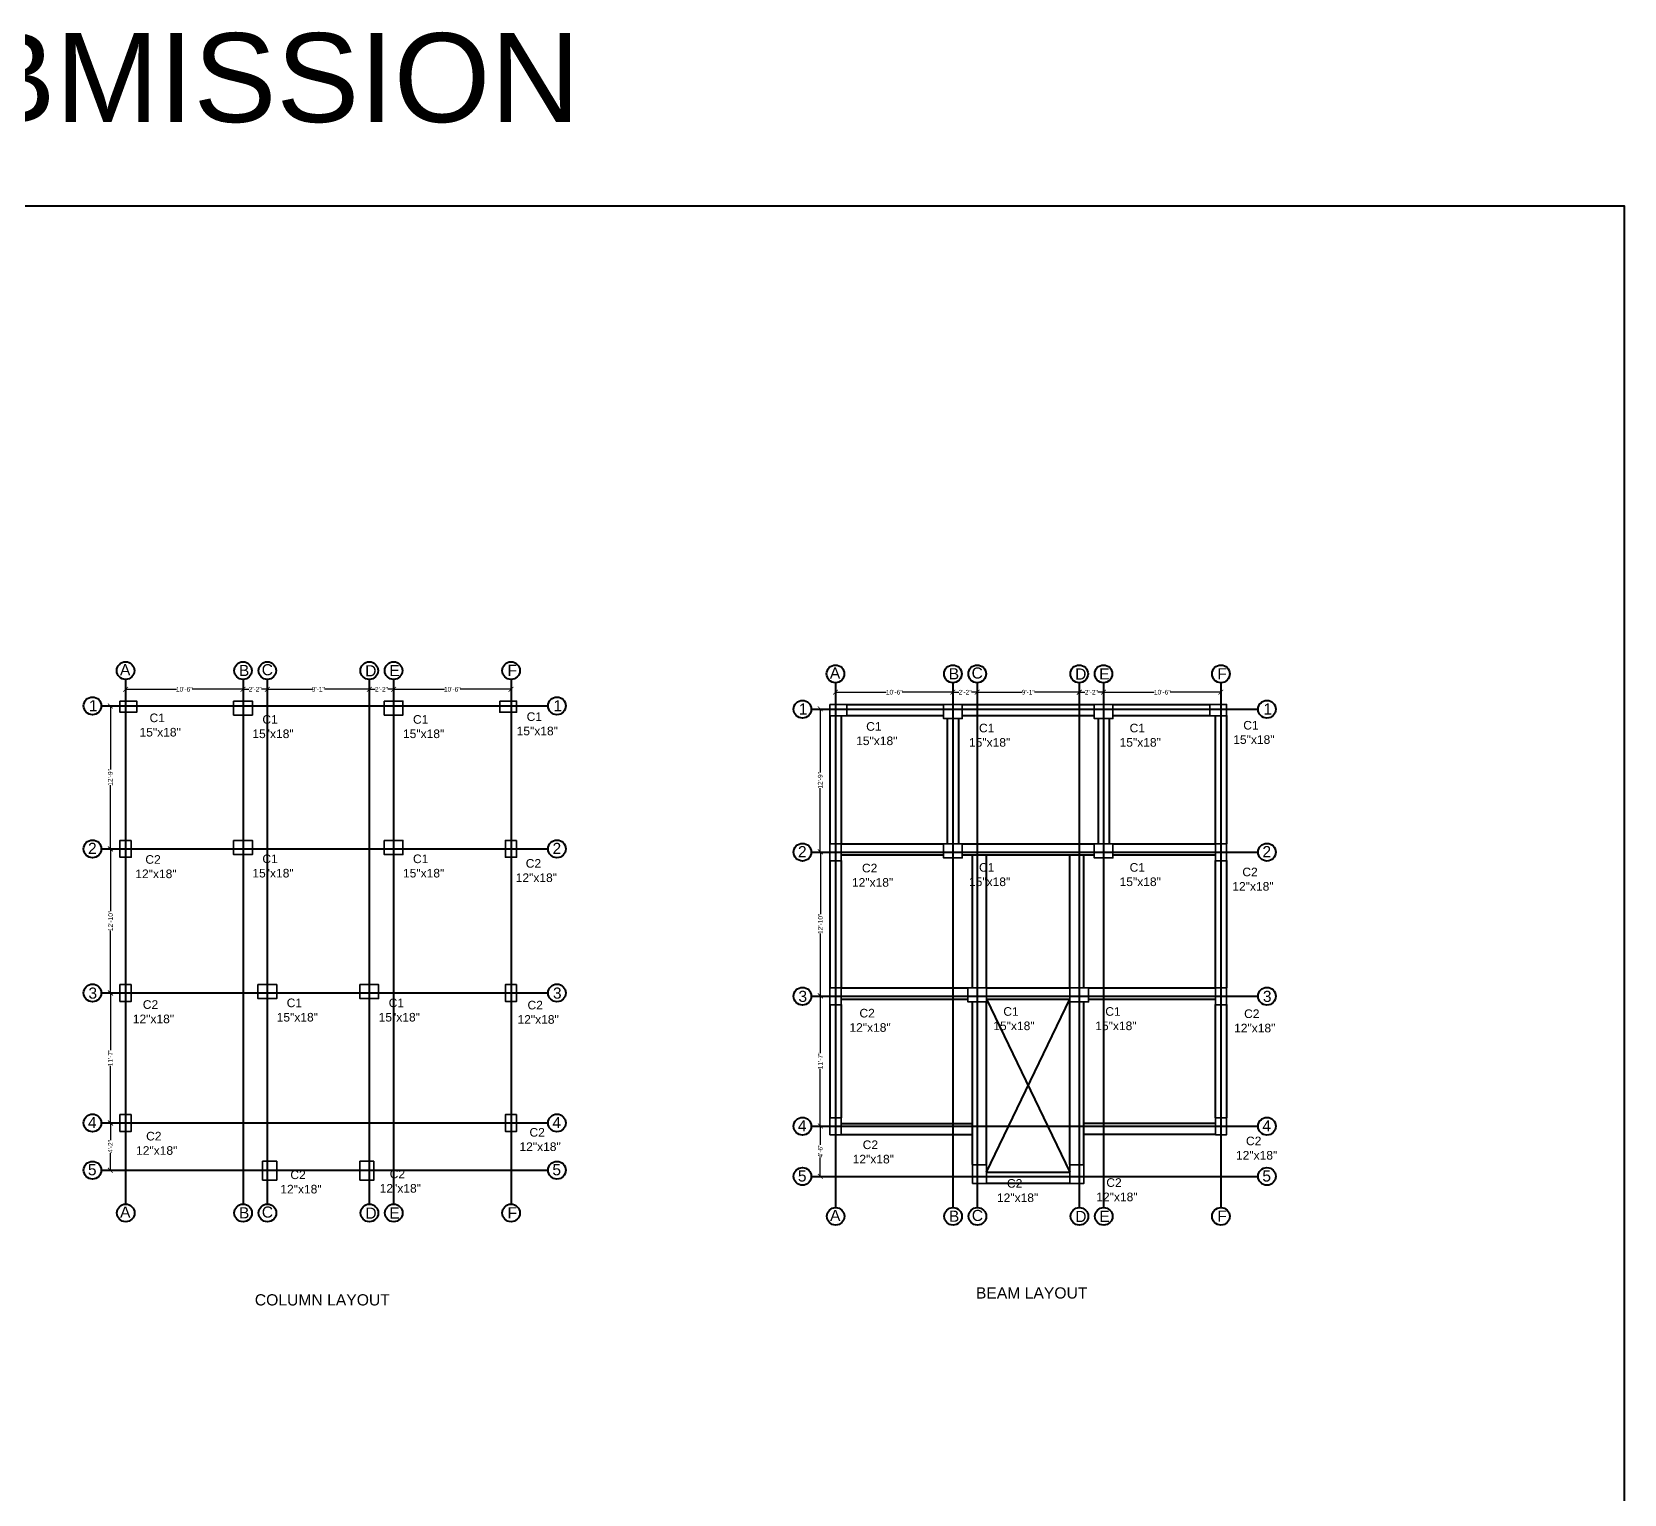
# Model space of a CAD drawing. Header units: inches. Extents: x -6918 to 21732, y -6368 to 1797.
# Drawn here: x 20030 to 21732, y -4596 to -3033 of the extents above; entities that cross this region are included whole.
import ezdxf

# ---------------------------------------------------------------- set-up
doc = ezdxf.new("R2010")
doc.units = ezdxf.units.IN
doc.header["$MEASUREMENT"] = 0
doc.layers.add('COLOUMN', color=10, linetype='Continuous', lineweight=35)
doc.layers.add('Raling', color=1, linetype='Continuous', lineweight=15)
doc.layers.add('S-DIM', color=7, linetype='Continuous')
doc.styles.get("Standard").update_dxf_attribs({"font": 'arial.ttf'})
doc.dimstyles.get("Standard").update_dxf_attribs({"dimtxt": 5, "dimasz": 5.18, "dimexe": 0.18, "dimexo": 0.0625, "dimgap": 0.09, "dimtad": 0, "dimdec": 0, "dimzin": 0, "dimdsep": 46, "dimlunit": 3, "dimtxsty": 'Standard', "dimblk": 'ARCHTICK', "dimcen": 0.09, "dimclrd": 5, "dimadec": 0, "dimazin": 0, "dimtfac": 1, "dimtdec": 0, "dimtofl": 0, "dimtmove": 0, "dimatfit": 3, "dimldrblk": 'ARCHTICK', "dimfxl": 1, "dimtolj": 1, "dimtzin": 0, "dimarcsym": 0})

# ---------------------------------------------------------------- blocks, each defined once
blk = doc.blocks.new('ADFSDF')
at = {"layer": 'COLOUMN'}
for points in [[(-22327.7, -19135.6), (-22309.7, -19135.6), (-22309.7, -19147.6), (-22327.7, -19147.6)], [(-22206.2, -19135.6), (-22186.2, -19135.6), (-22186.2, -19150.6), (-22206.2, -19150.6)], [(-22045.2, -19135.6), (-22025.2, -19135.6), (-22025.2, -19150.6), (-22045.2, -19150.6)], [(-21921.7, -19135.6), (-21903.7, -19135.6), (-21903.7, -19147.6), (-21921.7, -19147.6)], [(-22315.7, -19284.6), (-22315.7, -19302.6), (-22327.7, -19302.6), (-22327.7, -19284.6)], [(-22206.2, -19284.6), (-22186.2, -19284.6), (-22186.2, -19299.6), (-22206.2, -19299.6)], [(-22045.2, -19284.6), (-22025.2, -19284.6), (-22025.2, -19299.6), (-22045.2, -19299.6)], [(-21903.7, -19284.6), (-21903.7, -19302.6), (-21915.7, -19302.6), (-21915.7, -19284.6)], [(-22315.7, -19438.6), (-22315.7, -19456.6), (-22327.7, -19456.6), (-22327.7, -19438.6)], [(-22180.2, -19438.6), (-22160.2, -19438.6), (-22160.2, -19453.6), (-22180.2, -19453.6)], [(-22071.2, -19438.6), (-22051.2, -19438.6), (-22051.2, -19453.6), (-22071.2, -19453.6)], [(-21903.7, -19438.6), (-21903.7, -19456.6), (-21915.7, -19456.6), (-21915.7, -19438.6)], [(-22315.7, -19577.6), (-22315.7, -19595.6), (-22327.7, -19595.6), (-22327.7, -19577.6)], [(-21903.7, -19577.6), (-21903.7, -19595.6), (-21915.7, -19595.6), (-21915.7, -19577.6)], [(-22160.2, -19627.6), (-22160.2, -19647.6), (-22175.2, -19647.6), (-22175.2, -19627.6)], [(-22056.2, -19627.6), (-22056.2, -19647.6), (-22071.2, -19647.6), (-22071.2, -19627.6)]]:
    blk.add_lwpolyline(points, close=True, dxfattribs=at)
blk = doc.blocks.new('_ArchTick')
at = {"color": 0, "linetype": 'ByBlock', "const_width": 0.15}
blk.add_lwpolyline([(-0.5, -0.5), (0.5, 0.5)], dxfattribs=at)
blk = doc.blocks.new('*D249')
at = {"layer": 'Defpoints', "color": 0, "lineweight": 40, "transparency": 16777216}
for p in [(20130.1, -3736.5), (20255.6, -3735.6), (20255.6, -3736.5)]:
    blk.add_point(p, dxfattribs=at)
at = {"layer": 'S-DIM', "color": 0, "lineweight": -2, "transparency": 16777216}
for p, q in [((20130.1, -3736.4), (20130.1, -3735.4)), ((20255.6, -3736.4), (20255.6, -3735.4))]:
    blk.add_line(p, q, dxfattribs=at)
at = {"layer": 'S-DIM', "color": 5, "lineweight": -2, "transparency": 16777216}
for p, q in [((20130.1, -3735.6), (20184.4, -3735.6)), ((20255.6, -3735.6), (20201.3, -3735.6))]:
    blk.add_line(p, q, dxfattribs=at)
at = {"layer": 'S-DIM', "color": 5, "lineweight": -2, "transparency": 16777216, "xscale": 5.18, "yscale": 5.18, "zscale": 5.18, "rotation": 180}
blk.add_blockref('_ArchTick', (20130.1, -3735.6), dxfattribs=at)
at = {"layer": 'S-DIM', "color": 5, "lineweight": -2, "transparency": 16777216, "xscale": 5.18, "yscale": 5.18, "zscale": 5.18}
blk.add_blockref('_ArchTick', (20255.6, -3735.6), dxfattribs=at)
at = {"layer": 'S-DIM', "color": 0, "lineweight": 40, "transparency": 16777216, "insert": (20192.8, -3735.6), "char_height": 5, "attachment_point": 5}
blk.add_mtext('\\A1;10\'-6"', dxfattribs=at)
blk = doc.blocks.new('*D250')
at = {"layer": 'Defpoints', "color": 0, "lineweight": 40, "transparency": 16777216}
for p in [(20255.6, -3735.6), (20281.6, -3735.6), (20281.6, -3735.6)]:
    blk.add_point(p, dxfattribs=at)
at = {"layer": 'S-DIM', "color": 0, "lineweight": -2, "transparency": 16777216}
for p, q in [((20255.6, -3735.5), (20255.6, -3735.4)), ((20281.6, -3735.5), (20281.6, -3735.4))]:
    blk.add_line(p, q, dxfattribs=at)
at = {"layer": 'S-DIM', "color": 5, "lineweight": -2, "transparency": 16777216}
for p, q in [((20255.6, -3735.6), (20261.8, -3735.6)), ((20281.6, -3735.6), (20275.4, -3735.6))]:
    blk.add_line(p, q, dxfattribs=at)
at = {"layer": 'S-DIM', "color": 5, "lineweight": -2, "transparency": 16777216, "xscale": 5.18, "yscale": 5.18, "zscale": 5.18, "rotation": 180}
blk.add_blockref('_ArchTick', (20255.6, -3735.6), dxfattribs=at)
at = {"layer": 'S-DIM', "color": 5, "lineweight": -2, "transparency": 16777216, "xscale": 5.18, "yscale": 5.18, "zscale": 5.18}
blk.add_blockref('_ArchTick', (20281.6, -3735.6), dxfattribs=at)
at = {"layer": 'S-DIM', "color": 0, "lineweight": 40, "transparency": 16777216, "insert": (20268.6, -3735.6), "char_height": 5, "attachment_point": 5}
blk.add_mtext('\\A1;2\'-2"', dxfattribs=at)
blk = doc.blocks.new('*D251')
at = {"layer": 'Defpoints', "color": 0, "lineweight": 40, "transparency": 16777216}
for p in [(20281.6, -3735.6), (20390.6, -3735.6), (20390.6, -3735.6)]:
    blk.add_point(p, dxfattribs=at)
at = {"layer": 'S-DIM', "color": 0, "lineweight": -2, "transparency": 16777216}
for p, q in [((20281.6, -3735.5), (20281.6, -3735.4)), ((20390.6, -3735.5), (20390.6, -3735.4))]:
    blk.add_line(p, q, dxfattribs=at)
at = {"layer": 'S-DIM', "color": 5, "lineweight": -2, "transparency": 16777216}
for p, q in [((20281.6, -3735.6), (20329.4, -3735.6)), ((20390.6, -3735.6), (20342.8, -3735.6))]:
    blk.add_line(p, q, dxfattribs=at)
at = {"layer": 'S-DIM', "color": 5, "lineweight": -2, "transparency": 16777216, "xscale": 5.18, "yscale": 5.18, "zscale": 5.18, "rotation": 180}
blk.add_blockref('_ArchTick', (20281.6, -3735.6), dxfattribs=at)
at = {"layer": 'S-DIM', "color": 5, "lineweight": -2, "transparency": 16777216, "xscale": 5.18, "yscale": 5.18, "zscale": 5.18}
blk.add_blockref('_ArchTick', (20390.6, -3735.6), dxfattribs=at)
at = {"layer": 'S-DIM', "color": 0, "lineweight": 40, "transparency": 16777216, "insert": (20336.1, -3735.6), "char_height": 5, "attachment_point": 5}
blk.add_mtext('\\A1;9\'-1"', dxfattribs=at)
blk = doc.blocks.new('*D252')
at = {"layer": 'Defpoints', "color": 0, "lineweight": 40, "transparency": 16777216}
for p in [(20390.6, -3735.6), (20416.6, -3735.6), (20416.6, -3735.6)]:
    blk.add_point(p, dxfattribs=at)
at = {"layer": 'S-DIM', "color": 5, "lineweight": -2, "transparency": 16777216}
for p, q in [((20390.6, -3735.6), (20396.8, -3735.6)), ((20416.6, -3735.6), (20410.4, -3735.6))]:
    blk.add_line(p, q, dxfattribs=at)
at = {"layer": 'S-DIM', "color": 0, "lineweight": -2, "transparency": 16777216}
for p, q in [((20390.6, -3735.7), (20390.6, -3735.8)), ((20416.6, -3735.7), (20416.6, -3735.8))]:
    blk.add_line(p, q, dxfattribs=at)
at = {"layer": 'S-DIM', "color": 5, "lineweight": -2, "transparency": 16777216, "xscale": 5.18, "yscale": 5.18, "zscale": 5.18, "rotation": 180}
blk.add_blockref('_ArchTick', (20390.6, -3735.6), dxfattribs=at)
at = {"layer": 'S-DIM', "color": 5, "lineweight": -2, "transparency": 16777216, "xscale": 5.18, "yscale": 5.18, "zscale": 5.18}
blk.add_blockref('_ArchTick', (20416.6, -3735.6), dxfattribs=at)
at = {"layer": 'S-DIM', "color": 0, "lineweight": 40, "transparency": 16777216, "insert": (20403.6, -3735.6), "char_height": 5, "attachment_point": 5}
blk.add_mtext('\\A1;2\'-2"', dxfattribs=at)
blk = doc.blocks.new('*D253')
at = {"layer": 'Defpoints', "color": 0, "lineweight": 40, "transparency": 16777216}
for p in [(20113.8, -3753.3), (20113.8, -3906.2), (20113.8, -3906.2)]:
    blk.add_point(p, dxfattribs=at)
at = {"layer": 'S-DIM', "color": 0, "lineweight": -2, "transparency": 16777216}
for p, q in [((20113.8, -3753.3), (20114, -3753.3)), ((20113.8, -3906.2), (20114, -3906.2))]:
    blk.add_line(p, q, dxfattribs=at)
at = {"layer": 'S-DIM', "color": 5, "lineweight": -2, "transparency": 16777216}
for p, q in [((20113.8, -3753.3), (20113.8, -3821.3)), ((20113.8, -3906.2), (20113.8, -3838.2))]:
    blk.add_line(p, q, dxfattribs=at)
at = {"layer": 'S-DIM', "color": 5, "lineweight": -2, "transparency": 16777216, "xscale": 5.18, "yscale": 5.18, "zscale": 5.18}
for p, rotation in [((20113.8, -3753.3), 90), ((20113.8, -3906.2), 270)]:
    blk.add_blockref('_ArchTick', p, dxfattribs=dict(at, rotation=rotation))
at = {"layer": 'S-DIM', "color": 0, "lineweight": 40, "transparency": 16777216, "insert": (20113.8, -3829.8), "char_height": 5, "attachment_point": 5, "rotation": 90}
blk.add_mtext('\\A1;12\'-9"', dxfattribs=at)
blk = doc.blocks.new('*D254')
at = {"layer": 'Defpoints', "color": 0, "lineweight": 40, "transparency": 16777216}
for p in [(20113.8, -3906.2), (20113.8, -4060.2), (20114, -4060.2)]:
    blk.add_point(p, dxfattribs=at)
at = {"layer": 'S-DIM', "color": 0, "lineweight": -2, "transparency": 16777216}
for p, q in [((20113.9, -3906.2), (20114.2, -3906.2)), ((20113.9, -4060.2), (20114.2, -4060.2))]:
    blk.add_line(p, q, dxfattribs=at)
at = {"layer": 'S-DIM', "color": 5, "lineweight": -2, "transparency": 16777216}
for p, q in [((20114, -3906.2), (20114, -3972.8)), ((20114, -4060.2), (20114, -3993.6))]:
    blk.add_line(p, q, dxfattribs=at)
at = {"layer": 'S-DIM', "color": 5, "lineweight": -2, "transparency": 16777216, "xscale": 5.18, "yscale": 5.18, "zscale": 5.18}
for p, rotation in [((20114, -3906.2), 90), ((20114, -4060.2), 270)]:
    blk.add_blockref('_ArchTick', p, dxfattribs=dict(at, rotation=rotation))
at = {"layer": 'S-DIM', "color": 0, "lineweight": 40, "transparency": 16777216, "insert": (20114, -3983.2), "char_height": 5, "attachment_point": 5, "rotation": 90}
blk.add_mtext('\\A1;12\'-10"', dxfattribs=at)
blk = doc.blocks.new('*D255')
at = {"layer": 'Defpoints', "color": 0, "lineweight": 40, "transparency": 16777216}
for p in [(20113.8, -4060.2), (20113.8, -4199.2), (20113.8, -4199.2)]:
    blk.add_point(p, dxfattribs=at)
at = {"layer": 'S-DIM', "color": 5, "lineweight": -2, "transparency": 16777216}
for p, q in [((20113.8, -4060.2), (20113.8, -4121.3)), ((20113.8, -4199.2), (20113.8, -4138.2))]:
    blk.add_line(p, q, dxfattribs=at)
at = {"layer": 'S-DIM', "color": 0, "lineweight": -2, "transparency": 16777216}
for p, q in [((20113.9, -4060.2), (20114, -4060.2)), ((20113.9, -4199.2), (20114, -4199.2))]:
    blk.add_line(p, q, dxfattribs=at)
at = {"layer": 'S-DIM', "color": 5, "lineweight": -2, "transparency": 16777216, "xscale": 5.18, "yscale": 5.18, "zscale": 5.18}
for p, rotation in [((20113.8, -4060.2), 90), ((20113.8, -4199.2), 270)]:
    blk.add_blockref('_ArchTick', p, dxfattribs=dict(at, rotation=rotation))
at = {"layer": 'S-DIM', "color": 0, "lineweight": 40, "transparency": 16777216, "insert": (20113.8, -4129.7), "char_height": 5, "attachment_point": 5, "rotation": 90}
blk.add_mtext('\\A1;11\'-7"', dxfattribs=at)
blk = doc.blocks.new('*D256')
at = {"layer": 'Defpoints', "color": 0, "lineweight": 40, "transparency": 16777216}
for p in [(20114, -4199.2), (20113.8, -4249.7), (20113.8, -4249.7)]:
    blk.add_point(p, dxfattribs=at)
at = {"layer": 'S-DIM', "color": 0, "lineweight": -2, "transparency": 16777216}
for p, q in [((20114, -4199.2), (20113.8, -4199.2)), ((20113.8, -4249.7), (20113.6, -4249.7))]:
    blk.add_line(p, q, dxfattribs=at)
at = {"layer": 'S-DIM', "color": 5, "lineweight": -2, "transparency": 16777216}
for p, q in [((20114, -4199.2), (20114, -4217.6)), ((20113.8, -4249.7), (20113.9, -4231.3))]:
    blk.add_line(p, q, dxfattribs=at)
at = {"layer": 'S-DIM', "color": 5, "lineweight": -2, "transparency": 16777216, "xscale": 5.18, "yscale": 5.18, "zscale": 5.18}
for p, rotation in [((20114, -4199.2), 89.7742067869489), ((20113.8, -4249.7), 269.7742067869489)]:
    blk.add_blockref('_ArchTick', p, dxfattribs=dict(at, rotation=rotation))
at = {"layer": 'S-DIM', "color": 0, "lineweight": 40, "transparency": 16777216, "insert": (20113.9, -4224.4), "char_height": 5, "attachment_point": 5, "rotation": 89.7742}
blk.add_mtext('\\A1;4\'-2"', dxfattribs=at)
blk = doc.blocks.new('*D257')
at = {"layer": 'Defpoints', "color": 0, "lineweight": 40, "transparency": 16777216}
for p in [(20416.6, -3735.6), (20542.1, -3735.6), (20542.1, -3735.6)]:
    blk.add_point(p, dxfattribs=at)
at = {"layer": 'S-DIM', "color": 0, "lineweight": -2, "transparency": 16777216}
for p, q in [((20416.6, -3735.5), (20416.6, -3735.4)), ((20542.1, -3735.5), (20542.1, -3735.4))]:
    blk.add_line(p, q, dxfattribs=at)
at = {"layer": 'S-DIM', "color": 5, "lineweight": -2, "transparency": 16777216}
for p, q in [((20416.6, -3735.6), (20470.9, -3735.6)), ((20542.1, -3735.6), (20487.8, -3735.6))]:
    blk.add_line(p, q, dxfattribs=at)
at = {"layer": 'S-DIM', "color": 5, "lineweight": -2, "transparency": 16777216, "xscale": 5.18, "yscale": 5.18, "zscale": 5.18, "rotation": 180}
blk.add_blockref('_ArchTick', (20416.6, -3735.6), dxfattribs=at)
at = {"layer": 'S-DIM', "color": 5, "lineweight": -2, "transparency": 16777216, "xscale": 5.18, "yscale": 5.18, "zscale": 5.18}
blk.add_blockref('_ArchTick', (20542.1, -3735.6), dxfattribs=at)
at = {"layer": 'S-DIM', "color": 0, "lineweight": 40, "transparency": 16777216, "insert": (20479.3, -3735.6), "char_height": 5, "attachment_point": 5}
blk.add_mtext('\\A1;10\'-6"', dxfattribs=at)
blk = doc.blocks.new('*D240')
at = {"layer": 'Defpoints', "color": 0, "lineweight": 40, "transparency": 16777216}
for p in [(20888.9, -3739.6), (21014.4, -3738.7), (21014.4, -3739.6)]:
    blk.add_point(p, dxfattribs=at)
at = {"layer": 'S-DIM', "color": 0, "lineweight": -2, "transparency": 16777216}
for p, q in [((20888.9, -3739.5), (20888.9, -3738.5)), ((21014.4, -3739.5), (21014.4, -3738.5))]:
    blk.add_line(p, q, dxfattribs=at)
at = {"layer": 'S-DIM', "color": 5, "lineweight": -2, "transparency": 16777216}
for p, q in [((20888.9, -3738.7), (20943.2, -3738.7)), ((21014.4, -3738.7), (20960.1, -3738.7))]:
    blk.add_line(p, q, dxfattribs=at)
at = {"layer": 'S-DIM', "color": 5, "lineweight": -2, "transparency": 16777216, "xscale": 5.18, "yscale": 5.18, "zscale": 5.18, "rotation": 180}
blk.add_blockref('_ArchTick', (20888.9, -3738.7), dxfattribs=at)
at = {"layer": 'S-DIM', "color": 5, "lineweight": -2, "transparency": 16777216, "xscale": 5.18, "yscale": 5.18, "zscale": 5.18}
blk.add_blockref('_ArchTick', (21014.4, -3738.7), dxfattribs=at)
at = {"layer": 'S-DIM', "color": 0, "lineweight": 40, "transparency": 16777216, "insert": (20951.7, -3738.7), "char_height": 5, "attachment_point": 5}
blk.add_mtext('\\A1;10\'-6"', dxfattribs=at)
blk = doc.blocks.new('*D241')
at = {"layer": 'Defpoints', "color": 0, "lineweight": 40, "transparency": 16777216}
for p in [(21014.4, -3738.7), (21040.4, -3738.7), (21040.4, -3738.7)]:
    blk.add_point(p, dxfattribs=at)
at = {"layer": 'S-DIM', "color": 0, "lineweight": -2, "transparency": 16777216}
for p, q in [((21014.4, -3738.7), (21014.4, -3738.5)), ((21040.4, -3738.7), (21040.4, -3738.5))]:
    blk.add_line(p, q, dxfattribs=at)
at = {"layer": 'S-DIM', "color": 5, "lineweight": -2, "transparency": 16777216}
for p, q in [((21014.4, -3738.7), (21020.6, -3738.7)), ((21040.4, -3738.7), (21034.2, -3738.7))]:
    blk.add_line(p, q, dxfattribs=at)
at = {"layer": 'S-DIM', "color": 5, "lineweight": -2, "transparency": 16777216, "xscale": 5.18, "yscale": 5.18, "zscale": 5.18, "rotation": 180}
blk.add_blockref('_ArchTick', (21014.4, -3738.7), dxfattribs=at)
at = {"layer": 'S-DIM', "color": 5, "lineweight": -2, "transparency": 16777216, "xscale": 5.18, "yscale": 5.18, "zscale": 5.18}
blk.add_blockref('_ArchTick', (21040.4, -3738.7), dxfattribs=at)
at = {"layer": 'S-DIM', "color": 0, "lineweight": 40, "transparency": 16777216, "insert": (21027.4, -3738.7), "char_height": 5, "attachment_point": 5}
blk.add_mtext('\\A1;2\'-2"', dxfattribs=at)
blk = doc.blocks.new('*D242')
at = {"layer": 'Defpoints', "color": 0, "lineweight": 40, "transparency": 16777216}
for p in [(21040.4, -3738.7), (21149.4, -3738.7), (21149.4, -3738.7)]:
    blk.add_point(p, dxfattribs=at)
at = {"layer": 'S-DIM', "color": 0, "lineweight": -2, "transparency": 16777216}
for p, q in [((21040.4, -3738.7), (21040.4, -3738.5)), ((21149.4, -3738.7), (21149.4, -3738.5))]:
    blk.add_line(p, q, dxfattribs=at)
at = {"layer": 'S-DIM', "color": 5, "lineweight": -2, "transparency": 16777216}
for p, q in [((21040.4, -3738.7), (21088.2, -3738.7)), ((21149.4, -3738.7), (21101.7, -3738.7))]:
    blk.add_line(p, q, dxfattribs=at)
at = {"layer": 'S-DIM', "color": 5, "lineweight": -2, "transparency": 16777216, "xscale": 5.18, "yscale": 5.18, "zscale": 5.18, "rotation": 180}
blk.add_blockref('_ArchTick', (21040.4, -3738.7), dxfattribs=at)
at = {"layer": 'S-DIM', "color": 5, "lineweight": -2, "transparency": 16777216, "xscale": 5.18, "yscale": 5.18, "zscale": 5.18}
blk.add_blockref('_ArchTick', (21149.4, -3738.7), dxfattribs=at)
at = {"layer": 'S-DIM', "color": 0, "lineweight": 40, "transparency": 16777216, "insert": (21094.9, -3738.7), "char_height": 5, "attachment_point": 5}
blk.add_mtext('\\A1;9\'-1"', dxfattribs=at)
blk = doc.blocks.new('*D243')
at = {"layer": 'Defpoints', "color": 0, "lineweight": 40, "transparency": 16777216}
for p in [(21149.4, -3738.7), (21175.4, -3738.7), (21175.4, -3738.8)]:
    blk.add_point(p, dxfattribs=at)
at = {"layer": 'S-DIM', "color": 0, "lineweight": -2, "transparency": 16777216}
for p, q in [((21149.4, -3738.8), (21149.4, -3738.9)), ((21175.4, -3738.8), (21175.4, -3738.9))]:
    blk.add_line(p, q, dxfattribs=at)
at = {"layer": 'S-DIM', "color": 5, "lineweight": -2, "transparency": 16777216}
for p, q in [((21149.4, -3738.8), (21155.6, -3738.8)), ((21175.4, -3738.8), (21169.2, -3738.8))]:
    blk.add_line(p, q, dxfattribs=at)
at = {"layer": 'S-DIM', "color": 5, "lineweight": -2, "transparency": 16777216, "xscale": 5.18, "yscale": 5.18, "zscale": 5.18, "rotation": 180}
blk.add_blockref('_ArchTick', (21149.4, -3738.8), dxfattribs=at)
at = {"layer": 'S-DIM', "color": 5, "lineweight": -2, "transparency": 16777216, "xscale": 5.18, "yscale": 5.18, "zscale": 5.18}
blk.add_blockref('_ArchTick', (21175.4, -3738.8), dxfattribs=at)
at = {"layer": 'S-DIM', "color": 0, "lineweight": 40, "transparency": 16777216, "insert": (21162.4, -3738.8), "char_height": 5, "attachment_point": 5}
blk.add_mtext('\\A1;2\'-2"', dxfattribs=at)
blk = doc.blocks.new('*D244')
at = {"layer": 'Defpoints', "color": 0, "lineweight": 40, "transparency": 16777216}
for p in [(20872.6, -3756.4), (20872.6, -3909.3), (20872.6, -3909.3)]:
    blk.add_point(p, dxfattribs=at)
at = {"layer": 'S-DIM', "color": 5, "lineweight": -2, "transparency": 16777216}
for p, q in [((20872.6, -3756.4), (20872.6, -3824.4)), ((20872.6, -3909.3), (20872.6, -3841.3))]:
    blk.add_line(p, q, dxfattribs=at)
at = {"layer": 'S-DIM', "color": 0, "lineweight": -2, "transparency": 16777216}
for p, q in [((20872.7, -3756.4), (20872.8, -3756.4)), ((20872.7, -3909.3), (20872.8, -3909.3))]:
    blk.add_line(p, q, dxfattribs=at)
at = {"layer": 'S-DIM', "color": 5, "lineweight": -2, "transparency": 16777216, "xscale": 5.18, "yscale": 5.18, "zscale": 5.18}
for p, rotation in [((20872.6, -3756.4), 90), ((20872.6, -3909.3), 270)]:
    blk.add_blockref('_ArchTick', p, dxfattribs=dict(at, rotation=rotation))
at = {"layer": 'S-DIM', "color": 0, "lineweight": 40, "transparency": 16777216, "insert": (20872.6, -3832.9), "char_height": 5, "attachment_point": 5, "rotation": 90}
blk.add_mtext('\\A1;12\'-9"', dxfattribs=at)
blk = doc.blocks.new('*D245')
at = {"layer": 'Defpoints', "color": 0, "lineweight": 40, "transparency": 16777216}
for p in [(20872.7, -3909.3), (20872.7, -4063.3), (20872.8, -4063.3)]:
    blk.add_point(p, dxfattribs=at)
at = {"layer": 'S-DIM', "color": 0, "lineweight": -2, "transparency": 16777216}
for p, q in [((20872.7, -3909.3), (20873, -3909.3)), ((20872.7, -4063.3), (20873, -4063.3))]:
    blk.add_line(p, q, dxfattribs=at)
at = {"layer": 'S-DIM', "color": 5, "lineweight": -2, "transparency": 16777216}
for p, q in [((20872.8, -3909.3), (20872.8, -3976)), ((20872.8, -4063.3), (20872.8, -3996.7))]:
    blk.add_line(p, q, dxfattribs=at)
at = {"layer": 'S-DIM', "color": 5, "lineweight": -2, "transparency": 16777216, "xscale": 5.18, "yscale": 5.18, "zscale": 5.18}
for p, rotation in [((20872.8, -3909.3), 90), ((20872.8, -4063.3), 270)]:
    blk.add_blockref('_ArchTick', p, dxfattribs=dict(at, rotation=rotation))
at = {"layer": 'S-DIM', "color": 0, "lineweight": 40, "transparency": 16777216, "insert": (20872.8, -3986.3), "char_height": 5, "attachment_point": 5, "rotation": 90}
blk.add_mtext('\\A1;12\'-10"', dxfattribs=at)
blk = doc.blocks.new('*D246')
at = {"layer": 'Defpoints', "color": 0, "lineweight": 40, "transparency": 16777216}
for p in [(20872.7, -4063.3), (20872.7, -4202.3), (20872.7, -4202.3)]:
    blk.add_point(p, dxfattribs=at)
at = {"layer": 'S-DIM', "color": 0, "lineweight": -2, "transparency": 16777216}
for p, q in [((20872.7, -4063.3), (20872.9, -4063.3)), ((20872.7, -4202.3), (20872.9, -4202.3))]:
    blk.add_line(p, q, dxfattribs=at)
at = {"layer": 'S-DIM', "color": 5, "lineweight": -2, "transparency": 16777216}
for p, q in [((20872.7, -4063.3), (20872.7, -4124.4)), ((20872.7, -4202.3), (20872.7, -4141.3))]:
    blk.add_line(p, q, dxfattribs=at)
at = {"layer": 'S-DIM', "color": 5, "lineweight": -2, "transparency": 16777216, "xscale": 5.18, "yscale": 5.18, "zscale": 5.18}
for p, rotation in [((20872.7, -4063.3), 90), ((20872.7, -4202.3), 270)]:
    blk.add_blockref('_ArchTick', p, dxfattribs=dict(at, rotation=rotation))
at = {"layer": 'S-DIM', "color": 0, "lineweight": 40, "transparency": 16777216, "insert": (20872.7, -4132.8), "char_height": 5, "attachment_point": 5, "rotation": 90}
blk.add_mtext('\\A1;11\'-7"', dxfattribs=at)
blk = doc.blocks.new('*D247')
at = {"layer": 'Defpoints', "color": 0, "lineweight": 40, "transparency": 16777216}
for p in [(21175.4, -3738.7), (21300.9, -3738.7), (21300.9, -3738.7)]:
    blk.add_point(p, dxfattribs=at)
at = {"layer": 'S-DIM', "color": 0, "lineweight": -2, "transparency": 16777216}
for p, q in [((21175.4, -3738.7), (21175.4, -3738.5)), ((21300.9, -3738.7), (21300.9, -3738.5))]:
    blk.add_line(p, q, dxfattribs=at)
at = {"layer": 'S-DIM', "color": 5, "lineweight": -2, "transparency": 16777216}
for p, q in [((21175.4, -3738.7), (21229.7, -3738.7)), ((21300.9, -3738.7), (21246.6, -3738.7))]:
    blk.add_line(p, q, dxfattribs=at)
at = {"layer": 'S-DIM', "color": 5, "lineweight": -2, "transparency": 16777216, "xscale": 5.18, "yscale": 5.18, "zscale": 5.18, "rotation": 180}
blk.add_blockref('_ArchTick', (21175.4, -3738.7), dxfattribs=at)
at = {"layer": 'S-DIM', "color": 5, "lineweight": -2, "transparency": 16777216, "xscale": 5.18, "yscale": 5.18, "zscale": 5.18}
blk.add_blockref('_ArchTick', (21300.9, -3738.7), dxfattribs=at)
at = {"layer": 'S-DIM', "color": 0, "lineweight": 40, "transparency": 16777216, "insert": (21238.2, -3738.7), "char_height": 5, "attachment_point": 5}
blk.add_mtext('\\A1;10\'-6"', dxfattribs=at)
blk = doc.blocks.new('*D248')
at = {"layer": 'Defpoints', "color": 0, "lineweight": 40, "transparency": 16777216}
for p in [(20872.7, -4202.3), (20872.7, -4256.3), (20872.7, -4256.3)]:
    blk.add_point(p, dxfattribs=at)
at = {"layer": 'S-DIM', "color": 0, "lineweight": -2, "transparency": 16777216}
for p, q in [((20872.7, -4202.3), (20872.9, -4202.3)), ((20872.7, -4256.3), (20872.9, -4256.3))]:
    blk.add_line(p, q, dxfattribs=at)
at = {"layer": 'S-DIM', "color": 5, "lineweight": -2, "transparency": 16777216}
for p, q in [((20872.7, -4202.3), (20872.7, -4222.5)), ((20872.7, -4256.3), (20872.7, -4236.2))]:
    blk.add_line(p, q, dxfattribs=at)
at = {"layer": 'S-DIM', "color": 5, "lineweight": -2, "transparency": 16777216, "xscale": 5.18, "yscale": 5.18, "zscale": 5.18}
for p, rotation in [((20872.7, -4202.3), 90), ((20872.7, -4256.3), 270)]:
    blk.add_blockref('_ArchTick', p, dxfattribs=dict(at, rotation=rotation))
at = {"layer": 'S-DIM', "color": 0, "lineweight": 40, "transparency": 16777216, "insert": (20872.7, -4229.3), "char_height": 5, "attachment_point": 5, "rotation": 90}
blk.add_mtext('\\A1;4\'-6"', dxfattribs=at)

msp = doc.modelspace()

# ---------------------------------------------------------------- linework, layer by layer
at = {"layer": 'Raling', "color": 18, "lineweight": 40, "true_color": 0x000000}
for p, q in [((20130.1, -3725), (20130.1, -4286)), ((20255.6, -3725), (20255.6, -4286)), ((20281.6, -3725), (20281.6, -4286)), ((20390.6, -3725), (20390.6, -4286)), ((20416.6, -3725), (20416.6, -4286)), ((20542.1, -3725), (20542.1, -4286)), ((20888.9, -3728.5), (20888.9, -4289.5)), ((21014.4, -3728.5), (21014.4, -4289.5)), ((21040.4, -3728.5), (21040.4, -4289.5)), ((21149.4, -3728.5), (21149.4, -4289.5)), ((21175.4, -3728.5), (21175.4, -4289.5)), ((21300.9, -3728.5), (21300.9, -4289.5)), ((20104.2, -3753.3), (20581.8, -3753.3)), ((20863, -3756.9), (21340.6, -3756.9)), ((20900.9, -3751.7), (21004.4, -3751.7)), ((21024.4, -3751.7), (21165.4, -3751.7)), ((21185.4, -3751.7), (21288.9, -3751.7)), ((20882.9, -3763.7), (20882.9, -3900.7)), ((20894.9, -3763.7), (20894.9, -3900.7)), ((20900.9, -3763.7), (21004.4, -3763.7)), ((21008.4, -3766.7), (21008.4, -3900.7)), ((21020.4, -3766.7), (21020.4, -3900.7)), ((21024.4, -3763.7), (21165.4, -3763.7)), ((21169.6, -3766.7), (21169.6, -3900.7)), ((21181.6, -3766.7), (21181.6, -3900.7)), ((21185.4, -3763.7), (21288.9, -3763.7)), ((21294.9, -3763.7), (21294.9, -3900.7)), ((21306.9, -3763.7), (21306.9, -3900.7)), ((20104.2, -3906.2), (20581.8, -3906.2)), ((20863, -3909.7), (21340.6, -3909.7)), ((20894.9, -3900.7), (21004.4, -3900.7)), ((20894.9, -3912.7), (21004.4, -3912.7)), ((21024.4, -3900.7), (21165.4, -3900.7)), ((21024.4, -3912.7), (21165.4, -3912.7)), ((21035.4, -4054.7), (21035.4, -3912.7)), ((21050.4, -4054.7), (21050.4, -3912.7)), ((21139.4, -4054.7), (21139.4, -3912.7)), ((21154.4, -4054.7), (21154.4, -3912.7)), ((21185.4, -3900.7), (21294.9, -3900.7)), ((21185.4, -3912.7), (21294.9, -3912.7)), ((20882.9, -3918.7), (20882.9, -4054.7)), ((20894.9, -3918.7), (20894.9, -4054.7)), ((21294.9, -3918.7), (21294.9, -4054.7)), ((21306.9, -3918.7), (21306.9, -4054.7)), ((20104.2, -4060.2), (20581.8, -4060.2)), ((20863, -4063.7), (21340.6, -4063.7)), ((20894.9, -4054.7), (21030.4, -4054.7)), ((20894.9, -4066.7), (21030.4, -4066.7)), ((21050.4, -4054.7), (21139.4, -4054.7)), ((21050.4, -4066.7), (21139.4, -4066.7)), ((21050.4, -4066.7), (21139.4, -4251.7)), ((21050.4, -4251.7), (21139.4, -4066.7)), ((21159.4, -4054.7), (21294.9, -4054.7)), ((21159.4, -4066.7), (21294.9, -4066.7)), ((20882.9, -4072.7), (20882.9, -4193.7)), ((20894.9, -4072.7), (20894.9, -4193.7)), ((21035.4, -4243.7), (21035.4, -4069.7)), ((21050.4, -4243.7), (21050.4, -4069.7)), ((21139.4, -4243.7), (21139.4, -4069.7)), ((21154.4, -4243.7), (21154.4, -4069.7)), ((21294.9, -4072.7), (21294.9, -4193.7)), ((21306.9, -4072.7), (21306.9, -4193.7)), ((20104.2, -4199.2), (20581.8, -4199.2)), ((20863, -4202.7), (21340.6, -4202.7)), ((20894.9, -4199.7), (21035.4, -4199.7)), ((21294.9, -4199.7), (21154.4, -4199.7)), ((20894.9, -4211.7), (21035.4, -4211.7)), ((21294.9, -4211.7), (21154.4, -4211.7)), ((20104.2, -4249.7), (20581.8, -4249.7)), ((21050.4, -4251.7), (21139.4, -4251.7)), ((20863, -4256.3), (21340.6, -4256.3)), ((21050.4, -4263.7), (21139.4, -4263.7))]:
    msp.add_line(p, q, dxfattribs=at)
msp.add_lwpolyline([(18225.1, -3218.7), (21731.9, -3218.7), (21731.9, -6176.6), (18225.1, -6176.6)], close=True, dxfattribs=at)
for centre in [(20130.1, -3715.6), (20255.6, -3715.6), (20281.6, -3715.6), (20390.6, -3715.6), (20416.6, -3715.6), (20542.1, -3715.6), (20888.9, -3719.1), (21014.4, -3719.1), (21040.4, -3719.1), (21149.4, -3719.1), (21175.4, -3719.1), (21300.9, -3719.1), (20094.7, -3753.3), (20591.2, -3753.3), (20853.6, -3756.9), (21350.1, -3756.9), (20094.7, -3906.2), (20094.7, -3906.2), (20591.2, -3906.2), (20853.6, -3909.7), (20853.6, -3909.7), (21350.1, -3909.7), (20094.7, -4060.2), (20094.7, -4060.2), (20591.2, -4060.2), (20853.6, -4063.7), (20853.6, -4063.7), (21350.1, -4063.7), (20094.7, -4199.2), (20094.7, -4199.2), (20591.2, -4199.2), (20853.6, -4202.7), (20853.6, -4202.7), (21350.1, -4202.7), (20094.7, -4249.7), (20591.2, -4249.7), (20853.6, -4256.3), (21350.1, -4256.3), (20130.2, -4295.4), (20255.7, -4295.4), (20281.7, -4295.4), (20390.7, -4295.4), (20416.7, -4295.4), (20542.1, -4295.4), (20889.1, -4299), (21014.6, -4299), (21040.6, -4299), (21149.6, -4299), (21175.6, -4299), (21300.9, -4299)]:
    msp.add_circle(centre, 9.44, dxfattribs=at)

# ---------------------------------------------------------------- block references
at = {"layer": 'COLOUMN'}
for p in [(42451.8, 15387.4), (43210.7, 15383.8), (43210.7, 15383.8)]:
    msp.add_blockref('ADFSDF', p, dxfattribs=at)

# ---------------------------------------------------------------- texts
at = {"layer": 'Raling', "color": 156, "lineweight": 40, "true_color": 0x004b69, "attachment_point": 1}
for s, width, gutter_width, heights, insert, char_height in [('FINAL SUBMISSION', 2222.449, 5.73, [479.3], (19368.8, -3034.1), 95.081), ('COLUMN LAYOUT', 183.736, 0.723, [62.7], (20268.2, -4382.3), 12), ('BEAM LAYOUT', 183.736, 0.723, [62.7], (21039, -4374.9), 12)]:
    msp.add_mtext_dynamic_manual_height_columns(s, width=width, gutter_width=gutter_width, heights=heights, dxfattribs=dict(at, insert=insert, char_height=char_height))
at = {"layer": 'Raling', "color": 18, "lineweight": 40, "true_color": 0x000000, "attachment_point": 1}
for s, width, gutter_width, insert, char_height in [('A', 40.021, 1, (20113.8, -3707), 0.2), ('A', 448.533, 23.7, (20124.1, -3708.7), 11.9), ('A', 40.021, 1, (20239.3, -3707), 0.2), ('B', 448.533, 23.7, (20251.2, -3709.5), 11.9), ('C', 448.533, 23.7, (20275.6, -3708.7), 11.9), ('D', 448.533, 23.7, (20386.2, -3709.8), 11.9), ('E', 448.533, 23.7, (20412, -3709.6), 11.9), ('A', 40.021, 1, (20525.8, -3707), 0.2), ('F', 448.533, 23.7, (20538.3, -3709.4), 11.9), ('A', 40.021, 1, (20872.7, -3710.5), 0.2), ('A', 448.533, 23.7, (20882.9, -3712.2), 11.9), ('A', 40.021, 1, (20998.2, -3710.5), 0.2), ('B', 448.533, 23.7, (21010, -3713), 11.9), ('C', 448.533, 23.7, (21034.4, -3712.2), 11.9), ('D', 448.533, 23.7, (21145.1, -3713.3), 11.9), ('E', 448.533, 23.7, (21170.8, -3713.2), 11.9), ('A', 40.021, 1, (21284.7, -3710.5), 0.2), ('F', 448.533, 23.7, (21297.1, -3713), 11.9), ('A', 40.021, 1, (20078.5, -3744.7), 0.2), ('1', 448.533, 23.7, (20090.9, -3747.2), 11.9), ('   C1^J15"x18"', 348.098, 18.4, (20145, -3761.5), 9.201), ('   C1^J15"x18"', 348.098, 18.4, (20548.1, -3760.2), 9.201), ('A', 40.021, 1, (20575, -3744.7), 0.2), ('1', 448.533, 23.7, (20587.4, -3747.2), 11.9), ('A', 40.021, 1, (20837.3, -3748.3), 0.2), ('1', 448.533, 23.7, (20849.7, -3750.7), 11.9), ('1', 448.533, 23.7, (21346.3, -3750.7), 11.9), ('   C1^J15"x18"', 348.098, 18.4, (20265.6, -3763.2), 9.201), ('   C1^J15"x18"', 348.098, 18.4, (20426.6, -3763.2), 9.201), ('   C1^J15"x18"', 348.098, 18.4, (20911, -3770.7), 9.201), ('   C1^J15"x18"', 348.098, 18.4, (21031.6, -3772.4), 9.201), ('   C1^J15"x18"', 348.098, 18.4, (21192.6, -3772.4), 9.201), ('   C1^J15"x18"', 348.098, 18.4, (21314.1, -3769.4), 9.201), ('A', 40.021, 1, (20078.5, -3897.6), 0.2), ('A', 40.021, 1, (20078.5, -3897.6), 0.2), ('2', 448.533, 23.7, (20089.9, -3899.7), 11.9), ('2', 448.533, 23.7, (20089.9, -3899.7), 11.9), ('   C2^J12"x18"', 348.098, 18.4, (20140.5, -3912.9), 9.201), ('   C1^J15"x18"', 348.098, 18.4, (20265.6, -3912.2), 9.201), ('   C1^J15"x18"', 348.098, 18.4, (20426.6, -3912.2), 9.201), ('2', 448.533, 23.7, (20586.5, -3899.7), 11.9), ('A', 40.021, 1, (20837.3, -3901.2), 0.2), ('A', 40.021, 1, (20837.3, -3901.2), 0.2), ('2', 448.533, 23.7, (20848.8, -3903.2), 11.9), ('2', 448.533, 23.7, (20848.8, -3903.2), 11.9), ('2', 448.533, 23.7, (21345.3, -3903.2), 11.9), ('   C2^J12"x18"', 348.098, 18.4, (20547.1, -3917.1), 9.201), ('   C2^J12"x18"', 348.098, 18.4, (20906.5, -3922.1), 9.201), ('   C1^J15"x18"', 348.098, 18.4, (21031.6, -3921.4), 9.201), ('   C1^J15"x18"', 348.098, 18.4, (21192.6, -3921.4), 9.201), ('   C2^J12"x18"', 348.098, 18.4, (21313.1, -3926.3), 9.201), ('A', 40.021, 1, (20078.5, -4051.6), 0.2), ('A', 40.021, 1, (20078.5, -4051.6), 0.2), ('3', 448.533, 23.7, (20090.4, -4054.4), 11.9), ('3', 448.533, 23.7, (20090.4, -4054.4), 11.9), ('   C2^J12"x18"', 348.098, 18.4, (20137.8, -4068), 9.201), ('   C1^J15"x18"', 348.098, 18.4, (20291.6, -4066.2), 9.201), ('   C1^J15"x18"', 348.098, 18.4, (20400.6, -4066.2), 9.201), ('3', 448.533, 23.7, (20586.9, -4054.4), 11.9), ('A', 40.021, 1, (20837.3, -4055.2), 0.2), ('A', 40.021, 1, (20837.3, -4055.2), 0.2), ('3', 448.533, 23.7, (20849.3, -4057.9), 11.9), ('3', 448.533, 23.7, (20849.3, -4057.9), 11.9), ('3', 448.533, 23.7, (21345.8, -4057.9), 11.9), ('   C2^J12"x18"', 348.098, 18.4, (20549, -4068.6), 9.201), ('   C2^J12"x18"', 348.098, 18.4, (20903.8, -4077.2), 9.201), ('   C1^J15"x18"', 348.098, 18.4, (21057.6, -4075.4), 9.201), ('   C1^J15"x18"', 348.098, 18.4, (21166.6, -4075.4), 9.201), ('   C2^J12"x18"', 348.098, 18.4, (21315, -4077.8), 9.201), ('A', 40.021, 1, (20078.5, -4190.6), 0.2), ('A', 40.021, 1, (20078.5, -4190.6), 0.2), ('4', 448.533, 23.7, (20089.8, -4192.8), 11.9), ('4', 448.533, 23.7, (20089.8, -4192.8), 11.9), ('4', 448.533, 23.7, (20586.3, -4192.8), 11.9), ('A', 40.021, 1, (20837.3, -4194.2), 0.2), ('A', 40.021, 1, (20837.3, -4194.2), 0.2), ('4', 448.533, 23.7, (20848.7, -4196.3), 11.9), ('4', 448.533, 23.7, (20848.7, -4196.3), 11.9), ('4', 448.533, 23.7, (21345.2, -4196.3), 11.9), ('   C2^J12"x18"', 348.098, 18.4, (20141.3, -4208.7), 9.201), ('   C2^J12"x18"', 348.098, 18.4, (20551.1, -4204.6), 9.201), ('   C2^J12"x18"', 348.098, 18.4, (20907.3, -4217.9), 9.201), ('   C2^J12"x18"', 348.098, 18.4, (21317, -4213.8), 9.201), ('5', 448.533, 23.7, (20089.8, -4243.2), 11.9), ('   C2^J12"x18"', 348.098, 18.4, (20295.5, -4250), 9.201), ('   C2^J12"x18"', 348.098, 18.4, (20401.7, -4249.1), 9.201), ('5', 448.533, 23.7, (20586.3, -4243.2), 11.9), ('5', 448.533, 23.7, (20848.7, -4249.9), 11.9), ('5', 448.533, 23.7, (21345.2, -4249.9), 11.9), ('   C2^J12"x18"', 348.098, 18.4, (21061.5, -4259.2), 9.201), ('   C2^J12"x18"', 348.098, 18.4, (21167.7, -4258.3), 9.201), ('A', 448.533, 23.7, (20124.2, -4288.5), 11.9), ('A', 40.021, 1, (20239.5, -4286.9), 0.2), ('C', 448.533, 23.7, (20275.7, -4288.5), 11.9), ('A', 40.021, 1, (20525.8, -4286.9), 0.2), ('A', 40.021, 1, (20240.2, -4299.2), 0.2), ('B', 448.533, 23.7, (20251.3, -4289.3), 11.9), ('D', 448.533, 23.7, (20386.4, -4289.6), 11.9), ('E', 448.533, 23.7, (20412.1, -4289.5), 11.9), ('F', 448.533, 23.7, (20538.3, -4289.3), 11.9), ('A', 448.533, 23.7, (20883.1, -4292.1), 11.9), ('A', 40.021, 1, (20998.3, -4290.4), 0.2), ('A', 40.021, 1, (20999, -4302.7), 0.2), ('B', 448.533, 23.7, (21010.2, -4292.9), 11.9), ('C', 448.533, 23.7, (21034.6, -4292.1), 11.9), ('D', 448.533, 23.7, (21145.2, -4293.2), 11.9), ('E', 448.533, 23.7, (21171, -4293), 11.9), ('A', 40.021, 1, (21284.7, -4290.4), 0.2), ('F', 448.533, 23.7, (21297.1, -4292.8), 11.9)]:
    msp.add_mtext_dynamic_manual_height_columns(s, width=width, gutter_width=gutter_width, heights=[0], dxfattribs=dict(at, insert=insert, char_height=char_height))

# ---------------------------------------------------------------- dimensions: what is measured, and where the dimension line sits
at = {"layer": 'S-DIM', "color": 18, "lineweight": 40, "true_color": 0x000000}
for p1, p2, distance, picture, middle in [((20130.0875502, -3736.4792944), (20255.5875502, -3736.4792944), 0.8835314, '*D249', (20192.8375502, -3735.5957631)), ((20255.6, -3735.6), (20281.6, -3735.6), 0, '*D250', (20268.6, -3735.6)), ((20281.6, -3735.6), (20390.6, -3735.6), 0, '*D251', (20336.1, -3735.6)), ((20390.6, -3735.6), (20416.6, -3735.6), 0, '*D252', (20403.6, -3735.6)), ((20416.5875502, -3735.5957631), (20542.0875502, -3735.5957631), 0, '*D257', (20479.3375502, -3735.5957631)), ((20888.9236407, -3739.6087648), (21014.4236407, -3739.6087648), 0.8835314, '*D240', (20951.6736407, -3738.7252335)), ((21014.4, -3738.7), (21040.4, -3738.7), 0, '*D241', (21027.4, -3738.7)), ((21040.4, -3738.7), (21149.4, -3738.7), 0, '*D242', (21094.9, -3738.7)), ((21149.4, -3738.7), (21175.4, -3738.7), 0, '*D243', (21162.4, -3738.8)), ((21175.4236407, -3738.7252335), (21300.9236407, -3738.7252335), 0, '*D247', (21238.1736407, -3738.7252335)), ((20113.8, -3753.3), (20113.8, -3906.2), 0, '*D253', (20113.8, -3829.8)), ((20872.6, -3756.4), (20872.6, -3909.3), 0, '*D244', (20872.6, -3832.9)), ((20113.8, -3906.2), (20113.8, -4060.2), 0.1, '*D254', (20114, -3983.2)), ((20872.7, -3909.3), (20872.7, -4063.3), 0.1, '*D245', (20872.8, -3986.3)), ((20113.8, -4060.2), (20113.8, -4199.2), 0, '*D255', (20113.8, -4129.7)), ((20872.7, -4063.3), (20872.7, -4202.3), 0, '*D246', (20872.7, -4132.8)), ((20114.0249, -4199.2083), (20113.8261, -4249.6522), 0, '*D256', (20113.9255, -4224.4303)), ((20872.7, -4202.3), (20872.7, -4256.3), 0, '*D248', (20872.7, -4229.3))]:
    dim = msp.add_aligned_dim(p1=p1, p2=p2, distance=distance, dimstyle='Standard', dxfattribs=at)
    dim.commit()
    dim.dimension.update_dxf_attribs({"geometry": picture, "text_midpoint": middle})

doc.saveas('drawing.dxf')
